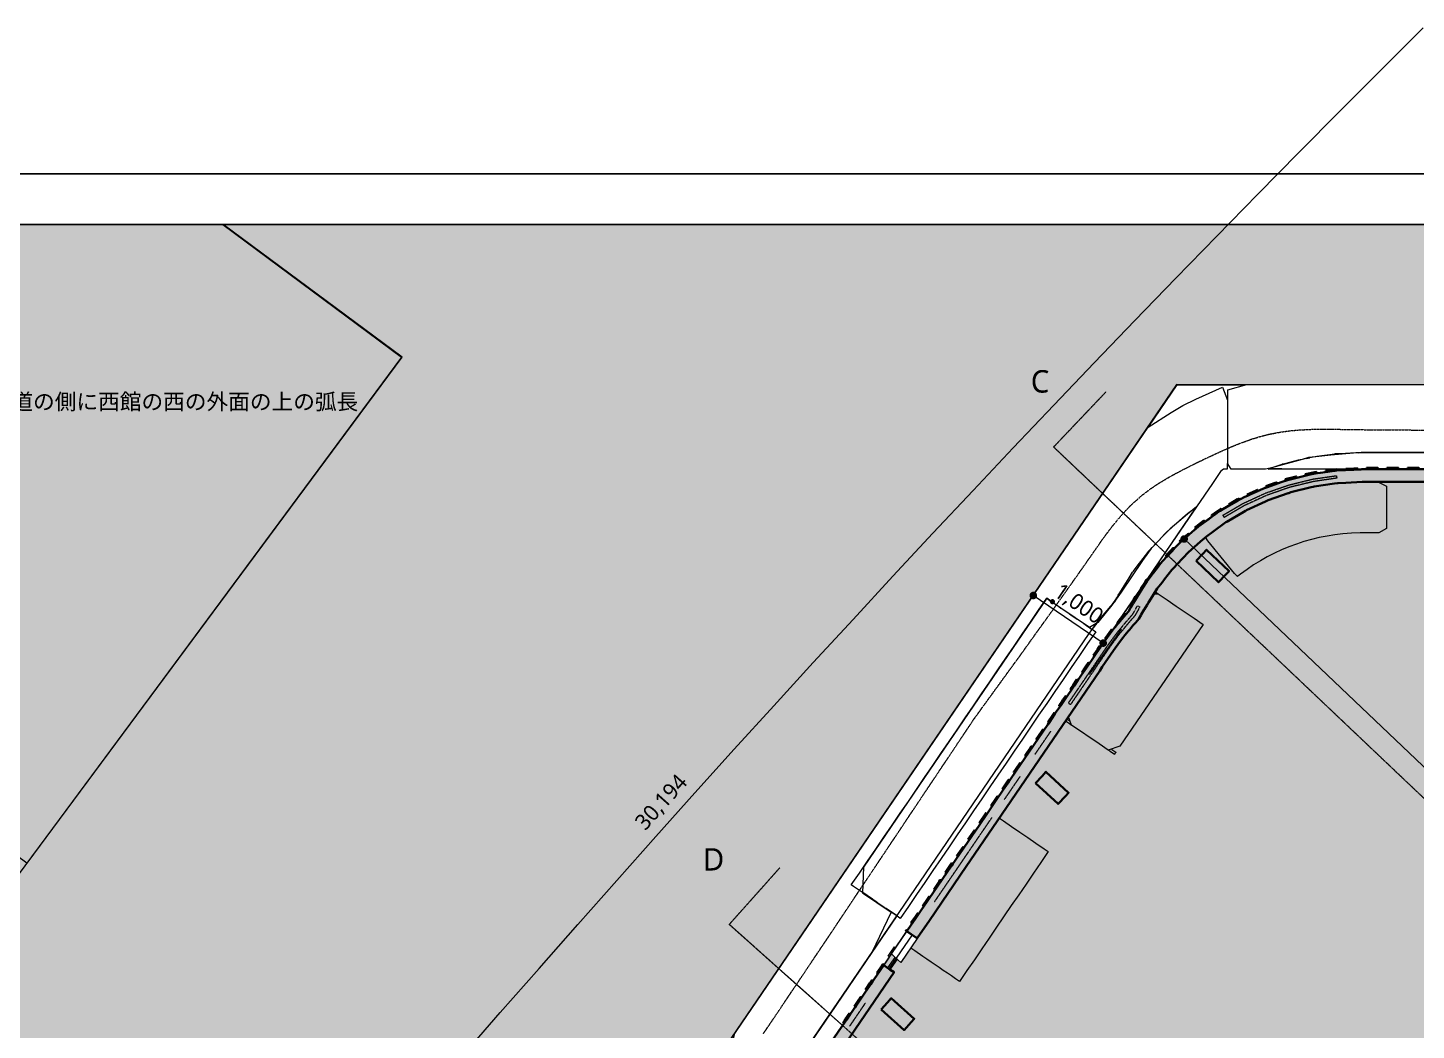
# Model space of a CAD drawing. Header units: millimetres. Extents: x -31757 to 121236, y -27283 to 63658.
# Drawn here: x 29656 to 46065, y 49277 to 61125 of the extents above; entities that cross this region are included whole.
import ezdxf

# ---------------------------------------------------------------- set-up
doc = ezdxf.new("R2010")
doc.units = ezdxf.units.MM
for name, pattern in [('DASHDOT', [3.556, 2.54, -0.508, 0, -0.508]), ('DASHED', [1.524, 1.27, -0.254]), ('PHANTOM', [6.35, 3.175, -0.635, 0.635, -0.635, 0.635, -0.635])]:
    doc.linetypes.add(name, pattern=pattern)
for name, color, linetype, lineweight in [('01_切断（構造・壁）', 7, 'Continuous', 35), ('03_切断（ガラス）', 5, 'Continuous', 13), ('06_部屋の色', 8, 'Continuous', 0), ('10_見えがかり', 7, 'Continuous', 13), ('11_見えがかり（家具）', 8, 'Continuous', 9), ('12_見えがかり（ガラス）', 5, 'Continuous', 9), ('13_見えがかり（窓台・隠れた窓）', 7, 'DASHED', 9), ('20_上部（屋根の外形・梁）', 8, 'PHANTOM', 9), ('30_敷地・外構', 8, 'Continuous', 9), ('50_寸法', 3, 'Continuous', 9), ('70_断面の位置', 6, 'DASHDOT', 9), ('80_図名・縮尺・方位', 7, 'Continuous', 18), ('90_図枠', 7, 'Continuous', 25)]:
    doc.layers.add(name, color=color, linetype=linetype, lineweight=lineweight)
doc.styles.add('JP', font='NotoSansCJKjp-Regular.otf')

msp = doc.modelspace()

# ---------------------------------------------------------------- hatches: boundary and pattern name
at = {"layer": '01_切断（構造・壁）'}
for points in [[(42709, 54305), (42721, 54326), (42721, 54327), (42721, 54327), (42723, 54330), (42830, 54500), (42882, 54582), (43005, 54741), (43064, 54818), (43126, 54884), (43202, 54965), (43268, 55035), (43419, 55168), (43461, 55204), (43491, 55231), (43613, 55319), (43655, 55349), (43688, 55373), (43733, 55406), (43741, 55410), (43747, 55414), (43749, 55415), (43781, 55434), (43990, 55556), (43998, 55559), (44024, 55572), (44261, 55681), (44274, 55685), (44296, 55693), (44481, 55758), (44542, 55779), (44795, 55841), (44831, 55850), (44831, 55850), (44833, 55850), (44868, 55855), (44933, 55865), (45115, 55891), (45117, 55891), (45126, 55893), (45328, 55902), (45411, 55906), (45424, 55907), (46620, 55907), (47816, 55907), (47816, 55832), (47816, 55757), (46622, 55757), (45427, 55757), (45233, 55748), (45141, 55743), (45138, 55743), (45136, 55743), (45136, 55742), (45136, 55742), (45101, 55737), (44860, 55702), (44849, 55700), (44825, 55694), (44585, 55635), (44559, 55626), (44551, 55623), (44317, 55541), (44316, 55541), (44285, 55527), (44060, 55423), (44048, 55416), (44029, 55405), (43825, 55286), (43825, 55285), (43824, 55285), (43815, 55280), (43660, 55168), (43585, 55114), (43515, 55052), (43441, 54987), (43372, 54927), (43241, 54787), (43199, 54743), (43178, 54720), (43091, 54608), (43061, 54568), (43005, 54496), (42949, 54407), (42901, 54331), (42884, 54304), (42852, 54253), (42851, 54251), (42851, 54251), (42851, 54251), (42851, 54251), (42851, 54251), (42816, 54189), (42814, 54185), (42788, 54140), (42772, 54121), (42746, 54092), (42718, 54059), (42695, 54032), (42676, 54009), (42672, 54004), (42665, 53996), (42622, 53945), (42610, 53930), (42598, 53916), (42559, 53862), (42488, 53765), (42355, 53570), (42325, 53526), (41113, 51748), (40747, 51211), (40314, 50575), (40169, 50363), (40157, 50371), (40151, 50375), (40146, 50378), (40045, 50447), (40045, 50447), (40045, 50447), (40624, 51296), (40906, 51710), (40989, 51832), (41117, 52021), (41711, 52891), (41788, 53004), (41800, 53023), (41875, 53131), (42062, 53407), (42178, 53576), (42226, 53647), (42366, 53852), (42406, 53907), (42480, 54008), (42499, 54032), (42510, 54044), (42532, 54071), (42554, 54097), (42564, 54109), (42589, 54139), (42604, 54157), (42641, 54199), (42656, 54216), (42665, 54227), (42698, 54285)], [(44517, 55788), (44632, 55818), (44648, 55822), (44649, 55820), (44652, 55808), (44635, 55803), (44521, 55774), (44521, 55775)], [(44753, 55849), (44868, 55873), (44885, 55876), (44885, 55874), (44888, 55861), (44871, 55858), (44756, 55835), (44755, 55836)], [(44992, 55889), (45096, 55904), (45097, 55904), (45107, 55905), (45110, 55905), (45126, 55908), (45127, 55903), (45128, 55893), (45112, 55891), (45109, 55890), (45099, 55889), (45099, 55889), (44995, 55874), (44994, 55876)], [(45235, 55913), (45326, 55917), (45369, 55919), (45370, 55914), (45370, 55904), (45327, 55902), (45235, 55898), (45235, 55903)], [(45477, 55922), (45569, 55922), (45598, 55922), (45612, 55922), (45612, 55917), (45612, 55907), (45598, 55907), (45569, 55907), (45477, 55907), (45477, 55912)], [(45719, 55922), (45811, 55922), (45854, 55922), (45854, 55917), (45854, 55907), (45811, 55907), (45719, 55907), (45719, 55912)], [(45962, 55922), (46053, 55922), (46097, 55922), (46097, 55917), (46097, 55907), (46053, 55907), (45962, 55907), (45962, 55912)], [(44066, 55607), (44173, 55657), (44188, 55664), (44189, 55662), (44195, 55650), (44179, 55643), (44072, 55594), (44071, 55595)], [(44288, 55706), (44400, 55745), (44407, 55748), (44416, 55751), (44416, 55749), (44421, 55737), (44412, 55734), (44405, 55731), (44293, 55692), (44292, 55694)], [(43851, 55492), (43953, 55552), (43959, 55555), (43966, 55559), (43968, 55560), (43969, 55558), (43975, 55547), (43973, 55546), (43966, 55542), (43961, 55539), (43859, 55479), (43858, 55481)], [(43450, 55218), (43466, 55231), (43466, 55231), (43482, 55243), (43483, 55244), (43485, 55245), (43557, 55301), (43560, 55297), (43566, 55289), (43494, 55233), (43492, 55232), (43491, 55231), (43475, 55219), (43475, 55219), (43459, 55207), (43456, 55210)], [(43645, 55364), (43681, 55388), (43744, 55431), (43756, 55440), (43757, 55438), (43765, 55427), (43752, 55419), (43689, 55376), (43653, 55351), (43650, 55355)], [(43269, 55056), (43338, 55116), (43370, 55145), (43374, 55141), (43380, 55134), (43348, 55105), (43279, 55045), (43276, 55048)], [(43101, 54879), (43164, 54946), (43194, 54978), (43197, 54974), (43204, 54967), (43175, 54936), (43112, 54869), (43109, 54872)], [(43464, 54825), (43542, 54907), (43588, 54955), (43853, 54703), (43816, 54664), (43729, 54572)], [(42947, 54691), (43003, 54763), (43029, 54798), (43033, 54795), (43041, 54789), (43015, 54754), (42959, 54682), (42955, 54685)], [(42806, 54493), (42856, 54569), (42879, 54606), (42884, 54603), (42892, 54598), (42868, 54561), (42819, 54485), (42815, 54487)], [(41773, 54325), (41772, 54324), (41771, 54324), (41771, 54324), (41771, 54324), (41769, 54324), (41768, 54324), (41767, 54324), (41766, 54324), (41764, 54324), (41763, 54324), (41763, 54324), (41763, 54324), (41762, 54324), (41761, 54324), (41760, 54325), (41759, 54325), (41759, 54325), (41759, 54325), (41758, 54326), (41757, 54326), (41756, 54327), (41755, 54327), (41754, 54328), (41754, 54329), (41753, 54330), (41752, 54331), (41752, 54331), (41752, 54331), (41751, 54332), (41751, 54333), (41751, 54333), (41751, 54333), (41750, 54334), (41750, 54335), (41750, 54335), (41750, 54335), (41749, 54336), (41749, 54337), (41749, 54337), (41749, 54337), (41749, 54339), (41748, 54340), (41748, 54341), (41748, 54342), (41748, 54342), (41748, 54342), (41748, 54343), (41749, 54344), (41749, 54346), (41749, 54347), (41750, 54348), (41750, 54349), (41750, 54349), (41750, 54349), (41751, 54350), (41751, 54351), (41752, 54352), (41752, 54353), (41753, 54354), (41754, 54354), (41755, 54355), (41755, 54356), (41755, 54356), (41755, 54356), (41757, 54357), (41757, 54357), (41757, 54357), (41759, 54358), (41760, 54358), (41760, 54358), (41760, 54358), (41761, 54359), (41762, 54359), (41762, 54359), (41762, 54359), (41763, 54359), (41764, 54359), (41766, 54359), (41767, 54360), (41768, 54359), (41769, 54359), (41769, 54359), (41769, 54359), (41771, 54359), (41772, 54359), (41773, 54358), (41774, 54358), (41774, 54358), (41774, 54358), (41775, 54357), (41776, 54357), (41777, 54356), (41778, 54356), (41779, 54355), (41779, 54354), (41780, 54353), (41781, 54352), (41781, 54352), (41781, 54352), (41781, 54351), (41782, 54351), (41783, 54349), (41783, 54348), (41783, 54347), (41784, 54346), (41784, 54346), (41784, 54346), (41784, 54345), (41784, 54344), (41784, 54342), (41784, 54341), (41784, 54340), (41784, 54339), (41784, 54339), (41784, 54339), (41784, 54337), (41784, 54336), (41783, 54335), (41783, 54334), (41783, 54334), (41783, 54334), (41782, 54333), (41782, 54332), (41781, 54331), (41780, 54330), (41780, 54329), (41779, 54329), (41778, 54328), (41777, 54327), (41777, 54327), (41777, 54327), (41776, 54326), (41775, 54326), (41775, 54326), (41775, 54326), (41774, 54325), (41773, 54325), (41773, 54325)], [(42729, 54370), (42749, 54402), (42753, 54399), (42761, 54394), (42742, 54362), (42736, 54352), (42720, 54324), (42692, 54278), (42684, 54283), (42679, 54286), (42707, 54332), (42723, 54359)], [(42568, 54138), (42621, 54200), (42627, 54194), (42632, 54190), (42580, 54128), (42545, 54087), (42538, 54093), (42533, 54097)], [(42385, 53904), (42437, 53974), (42465, 54013), (42469, 54010), (42477, 54004), (42449, 53966), (42397, 53895), (42393, 53898)], [(42248, 53706), (42297, 53778), (42324, 53817), (42328, 53814), (42336, 53809), (42309, 53769), (42260, 53697), (42256, 53700)], [(42113, 53508), (42125, 53526), (42128, 53531), (42162, 53580), (42189, 53620), (42194, 53617), (42202, 53611), (42175, 53572), (42141, 53522), (42138, 53518), (42126, 53500), (42118, 53505)], [(42009, 53355), (42055, 53422), (42062, 53417), (42067, 53414), (42022, 53347), (41991, 53302), (41984, 53307), (41979, 53311)], [(41890, 53180), (41920, 53225), (41928, 53220), (41933, 53217), (41902, 53172), (41885, 53147), (41859, 53108), (41857, 53105), (41853, 53108), (41844, 53113), (41846, 53117), (41873, 53156)], [(41710, 52916), (41761, 52991), (41786, 53027), (41790, 53025), (41798, 53019), (41773, 52983), (41722, 52907), (41718, 52910)], [(41594, 52746), (41651, 52830), (41654, 52828), (41663, 52822), (41606, 52738), (41587, 52710), (41584, 52712), (41575, 52718)], [(41440, 52521), (41465, 52557), (41501, 52609), (41516, 52633), (41520, 52630), (41529, 52624), (41513, 52601), (41477, 52549), (41453, 52513), (41449, 52515)], [(41306, 52324), (41311, 52331), (41330, 52359), (41382, 52435), (41386, 52432), (41394, 52427), (41342, 52350), (41323, 52322), (41318, 52315), (41315, 52317)], [(41171, 52126), (41228, 52210), (41247, 52238), (41250, 52235), (41260, 52229), (41241, 52201), (41184, 52118), (41181, 52120)], [(41566, 52198), (41643, 52281), (41688, 52331), (41956, 52083), (41919, 52044), (41833, 51951)], [(41037, 51929), (41088, 52004), (41113, 52040), (41117, 52037), (41125, 52032), (41101, 51996), (41049, 51920), (41045, 51923)], [(40977, 51841), (40978, 51843), (40982, 51840), (40990, 51834), (40990, 51833), (40989, 51832), (40914, 51723), (40902, 51731), (40977, 51841)], [(40498, 51139), (40563, 51234), (40574, 51250), (40576, 51249), (40587, 51242), (40575, 51225), (40511, 51130), (40509, 51131)], [(40364, 50941), (40428, 51036), (40440, 51053), (40442, 51052), (40452, 51044), (40441, 51028), (40376, 50933), (40374, 50934)], [(40229, 50744), (40281, 50819), (40305, 50855), (40309, 50853), (40317, 50847), (40293, 50811), (40241, 50735), (40237, 50738)], [(40094, 50546), (40146, 50622), (40170, 50658), (40174, 50655), (40183, 50649), (40158, 50613), (40107, 50538), (40103, 50541)], [(40034, 50458), (40036, 50460), (40040, 50458), (40048, 50452), (40047, 50449), (40045, 50447), (40043, 50449), (40033, 50456)], [(39691, 49954), (39748, 50038), (39755, 50048), (39759, 50054), (39761, 50053), (39772, 50046), (39767, 50040), (39760, 50029), (39703, 49945), (39700, 49948)], [(35649, 43731), (35649, 43731), (35649, 43731), (35616, 43758), (35533, 43828), (35632, 43973), (35956, 44448), (36870, 45789), (37079, 46096), (37399, 46564), (37964, 47394), (38254, 47819), (38318, 47913), (38960, 48855), (39141, 49120), (39415, 49523), (39435, 49551), (39447, 49570), (39451, 49575), (39453, 49578), (39589, 49778), (39615, 49817), (39772, 50046), (39772, 50046), (39772, 50046), (39789, 50034), (39850, 49992), (39895, 49961), (39895, 49961), (39895, 49961), (39263, 49034), (39182, 48915), (39066, 48744), (38816, 48378), (38805, 48361), (38615, 48082), (38590, 48045), (37803, 46891), (36317, 44711), (36075, 44357), (35965, 44194)], [(39556, 49756), (39608, 49832), (39632, 49868), (39636, 49865), (39645, 49859), (39620, 49823), (39568, 49748), (39564, 49751)], [(39421, 49559), (39470, 49629), (39489, 49657), (39498, 49670), (39502, 49668), (39510, 49662), (39501, 49649), (39482, 49621), (39434, 49550), (39431, 49553)], [(39741, 49521), (39817, 49605), (39861, 49655), (40133, 49412), (40097, 49372), (40013, 49278)], [(39287, 49361), (39311, 49397), (39318, 49407), (39363, 49473), (39366, 49471), (39375, 49465), (39331, 49399), (39324, 49389), (39299, 49353), (39295, 49356)]]:
    msp.add_hatch(color=7, dxfattribs=at).paths.add_polyline_path(points)
at = {"layer": '06_部屋の色', "true_color": 0xf6e3a4}
h = msp.add_hatch(color=8, dxfattribs=at)
h.paths.add_polyline_path([(37122, 42081), (37461, 42485), (37800, 42888), (36072, 44349), (39235, 48988), (39431, 49277), (39323, 49374), (39317, 49379), (39497, 49643), (39611, 49541), (39796, 49811), (39687, 49908), (39681, 49914), (39862, 50178), (39976, 50075), (40010, 50125), (40041, 50171), (41256, 51954), (41149, 52052), (41143, 52058), (41324, 52323), (41429, 52225), (41436, 52219), (41622, 52490), (41515, 52589), (41509, 52595), (41690, 52860), (41802, 52756), (41822, 52784), (42461, 53722), (42490, 53764), (42586, 53896), (42600, 53915), (42604, 53920), (42709, 54046), (42719, 54058), (42788, 54137), (42790, 54139), (42852, 54249), (42854, 54252), (42854, 54252), (42856, 54255), (43006, 54495), (43009, 54498), (43180, 54719), (43182, 54722), (43373, 54925), (43377, 54928), (43586, 55112), (43590, 55115), (43816, 55278), (43818, 55279), (44025, 55400), (44061, 55421), (44278, 55521), (44318, 55540), (44544, 55619), (44585, 55633), (44818, 55690), (44860, 55700), (45097, 55735), (45140, 55741), (45141, 55741), (45145, 55741), (45427, 55755), (45483, 55755), (47818, 55755), (47818, 55903), (47818, 55907), (51414, 55906), (51414, 55760), (51414, 55754), (51454, 55754), (51466, 55754), (54574, 55754), (54614, 55754), (54615, 55754), (54622, 55754), (54623, 55753), (54625, 55753), (54626, 55753), (54921, 55738), (54925, 55738), (55214, 55694), (55218, 55693), (55501, 55620), (55505, 55619), (55779, 55518), (55782, 55516), (56045, 55389), (56049, 55387), (56297, 55233), (56300, 55231), (56532, 55053), (56533, 55052), (56745, 54854), (56751, 54848), (56772, 54826), (56777, 54821), (56821, 54775), (56992, 54598), (59428, 52068), (59747, 51737), (59781, 51701), (59794, 51688), (59792, 51686), (59686, 51582), (59788, 51476), (59791, 51473), (59705, 51389), (59196, 50899), (59144, 50848), (59044, 50950), (59038, 50957), (59034, 50953), (59034, 50953), (59033, 50952), (59030, 50949), (58743, 50667), (58402, 50335), (58400, 50333), (58394, 50327), (57903, 49840), (57893, 49829), (57459, 49402), (57564, 49297), (57567, 49294), (57503, 49231), (57154, 48880), (56803, 48531), (56319, 48038), (56154, 47872), (56046, 47978), (55702, 47632), (55696, 47625), (55514, 47438), (55619, 47335), (55623, 47332), (55471, 47175), (55131, 46829), (54643, 46321), (54162, 45825), (53815, 45458), (53743, 45383), (53638, 45483), (53633, 45488), (53421, 45268), (53528, 45166), (53531, 45163), (53479, 45109), (52997, 44595), (52522, 44093), (52296, 43849), (52190, 43948), (52185, 43952), (52072, 43830), (52068, 43826), (51743, 43480), (51738, 43475), (51736, 43472), (51731, 43467), (51730, 43466), (51273, 42967), (51269, 42963), (50788, 42443), (50778, 42432), (50471, 42092), (50464, 42085), (50123, 41712), (49662, 41198), (49653, 41188), (49653, 41188), (49652, 41187), (49194, 40681), (49189, 40674), (48872, 40316), (48867, 40311), (48535, 39939), (48530, 39933), (48073, 39411), (48066, 39403), (47609, 38885), (47437, 38687), (47550, 38589), (47552, 38587), (47406, 38418), (47074, 38038), (46616, 37502), (46165, 36979), (45852, 36609), (45591, 36302), (44601, 37139), (44292, 37400), (44790, 37987), (45303, 38587), (45805, 39171), (46310, 39752), (43445, 42248), (42931, 41656), (42419, 41062), (41910, 40467), (41390, 39854), (41350, 39806), (43641, 37870), (43190, 37334), (42701, 36749), (42376, 36358), (41893, 35774), (41891, 35772), (41888, 35772), (35948, 40658), (35946, 40662), (35947, 40665), (36615, 41474)])
h.paths.add_polyline_path([(52362, 48400), (52291, 48478), (52216, 48550), (52136, 48618), (52052, 48681), (51964, 48738), (51873, 48788), (51778, 48833), (51681, 48872), (51581, 48904), (51480, 48930), (51377, 48948), (51273, 48961), (51168, 48966), (51064, 48964), (50959, 48956), (50856, 48941), (50753, 48919), (50653, 48890), (50554, 48855), (50458, 48813), (50365, 48765), (50275, 48712), (50189, 48652), (50107, 48587), (50029, 48517), (49956, 48442), (49888, 48362), (49826, 48278), (49769, 48190), (49718, 48099), (49673, 48004), (49635, 47907), (49602, 47807), (49577, 47706), (49558, 47603), (49546, 47499), (49541, 47394), (49542, 47289), (49551, 47185), (49566, 47081), (49588, 46979), (49617, 46878), (49652, 46780), (49693, 46684), (49741, 46590), (49795, 46500), (49854, 46414), (49919, 46332), (49989, 46255), (50065, 46182), (50144, 46114), (50228, 46051), (50316, 45995), (50408, 45944), (50502, 45899), (50600, 45860), (50699, 45828), (50801, 45802), (50904, 45784), (51008, 45772), (51113, 45766), (51217, 45768), (51322, 45776), (51425, 45792), (51527, 45814), (51628, 45842), (51727, 45877), (51823, 45919), (51916, 45967), (52006, 46020), (52092, 46080), (52174, 46145), (52252, 46215), (52325, 46290), (52393, 46370), (52455, 46454), (52512, 46542), (52563, 46633), (52608, 46728), (52646, 46825), (52678, 46925), (52704, 47027), (52723, 47130), (52735, 47234), (52740, 47338), (52739, 47443), (52730, 47547), (52715, 47651), (52693, 47753), (52664, 47854), (52629, 47952), (52588, 48049), (52540, 48142), (52486, 48232), (52427, 48318)], flags=0)
at = {"layer": '30_敷地・外構'}
for points in [[(76237, 56906), (43237, 56910), (13241, 12904), (13241, 12689), (8535, 3143), (7508, 600), (600, 600), (600, 6600), (3132, 6878), (4651, 9733), (7846, 15113), (9591, 17889), (15132, 25269), (23701, 36199), (24022, 37246), (24920, 38564), (24512, 38842), (24533, 38911), (22109, 41084), (34079, 57232), (31966, 58800), (76237, 58800)], [(13241, 12904), (13242, 907), (600, 908), (600, 58800), (83500, 58800), (83500, 903), (76239, 903), (76243, 56906), (43237, 56910)], [(29646, 51252), (21242, 57477), (22222, 58800), (31961, 58800), (34074, 57232)]]:
    msp.add_hatch(color=8, dxfattribs=at).paths.add_polyline_path(points)
at = {"layer": '50_寸法'}
for points in [[(43358, 55055), (43352, 55049), (43345, 55044), (43337, 55040), (43328, 55039), (43319, 55038), (43310, 55040), (43302, 55043), (43295, 55048), (43288, 55054), (43283, 55061), (43280, 55070), (43278, 55078), (43278, 55087), (43280, 55096), (43283, 55104), (43288, 55111), (43294, 55118), (43301, 55123), (43309, 55126), (43318, 55128), (43327, 55128), (43335, 55127), (43343, 55123), (43351, 55118), (43357, 55112), (43362, 55105), (43366, 55097), (43368, 55088), (43368, 55080), (43366, 55071), (43363, 55063)], [(41575, 54387), (41569, 54381), (41561, 54376), (41553, 54372), (41545, 54370), (41536, 54370), (41527, 54372), (41519, 54375), (41512, 54380), (41505, 54386), (41500, 54393), (41497, 54401), (41495, 54410), (41495, 54419), (41496, 54427), (41500, 54436), (41504, 54443), (41510, 54449), (41518, 54454), (41526, 54458), (41534, 54460), (41543, 54460), (41552, 54458), (41560, 54455), (41568, 54450), (41574, 54444), (41579, 54437), (41582, 54429), (41584, 54420), (41584, 54411), (41583, 54403), (41580, 54394)], [(42401, 53824), (42395, 53818), (42388, 53813), (42379, 53809), (42371, 53807), (42362, 53807), (42353, 53809), (42345, 53812), (42338, 53817), (42331, 53823), (42326, 53830), (42323, 53838), (42321, 53847), (42321, 53856), (42322, 53864), (42326, 53872), (42330, 53880), (42337, 53886), (42344, 53891), (42352, 53895), (42361, 53897), (42369, 53897), (42378, 53895), (42386, 53892), (42394, 53887), (42400, 53881), (42405, 53874), (42409, 53866), (42410, 53857), (42411, 53848), (42409, 53839), (42406, 53831)]]:
    msp.add_hatch(color=7, dxfattribs=at).paths.add_polyline_path(points)
at = {"layer": '70_断面の位置'}
for points in [[(42055, 57012), (43088, 57548), (42607, 56489)], [(38196, 51377), (39212, 51945), (38763, 50871)]]:
    msp.add_hatch(color=7, dxfattribs=at).paths.add_polyline_path(points)

# ---------------------------------------------------------------- linework, layer by layer
at = {"layer": '01_切断（構造・壁）'}
for points in [[(42709, 54305), (42721, 54326), (42721, 54327), (42721, 54327), (42723, 54330), (42830, 54500), (42882, 54582), (43005, 54741), (43064, 54818), (43126, 54884), (43202, 54965), (43268, 55035), (43419, 55168), (43461, 55204), (43491, 55231), (43613, 55319), (43655, 55349), (43688, 55373), (43733, 55406), (43741, 55410), (43747, 55414), (43749, 55415), (43781, 55434), (43990, 55556), (43998, 55559), (44024, 55572), (44261, 55681), (44274, 55685), (44296, 55693), (44481, 55758), (44542, 55779), (44795, 55841), (44831, 55850), (44831, 55850), (44833, 55850), (44868, 55855), (44933, 55865), (45115, 55891), (45117, 55891), (45126, 55893), (45328, 55902), (45411, 55906), (45424, 55907), (46620, 55907)], [(44517, 55788), (44632, 55818), (44648, 55822), (44649, 55820), (44652, 55808), (44635, 55803), (44521, 55774), (44521, 55775), (44517, 55788)], [(44753, 55849), (44868, 55873), (44885, 55876), (44885, 55874), (44888, 55861), (44871, 55858), (44756, 55835), (44755, 55836), (44753, 55849)], [(44992, 55889), (45096, 55904), (45097, 55904), (45107, 55905), (45110, 55905), (45126, 55908), (45127, 55903), (45128, 55893), (45112, 55891), (45109, 55890), (45099, 55889), (45099, 55889), (44995, 55874), (44994, 55876), (44992, 55889)], [(45235, 55913), (45326, 55917), (45369, 55919), (45370, 55914), (45370, 55904), (45327, 55902), (45235, 55898), (45235, 55903), (45235, 55913)], [(45477, 55922), (45569, 55922), (45598, 55922), (45612, 55922), (45612, 55917), (45612, 55907), (45598, 55907), (45569, 55907), (45477, 55907), (45477, 55912), (45477, 55922)], [(45719, 55922), (45811, 55922), (45854, 55922), (45854, 55917), (45854, 55907), (45811, 55907), (45719, 55907), (45719, 55912), (45719, 55922)], [(45962, 55922), (46053, 55922), (46097, 55922), (46097, 55917), (46097, 55907), (46053, 55907), (45962, 55907), (45962, 55912), (45962, 55922)], [(46622, 55757), (45427, 55757), (45233, 55748), (45141, 55743), (45138, 55743), (45136, 55743), (45136, 55742), (45136, 55742), (45101, 55737), (44860, 55702), (44849, 55700), (44825, 55694), (44585, 55635), (44559, 55626), (44551, 55623), (44317, 55541), (44316, 55541), (44285, 55527), (44060, 55423), (44048, 55416), (44029, 55405), (43825, 55286), (43825, 55285), (43824, 55285), (43815, 55280), (43660, 55168), (43585, 55114), (43515, 55052), (43441, 54987), (43372, 54927), (43241, 54787), (43199, 54743), (43178, 54720), (43091, 54608), (43061, 54568), (43005, 54496), (42949, 54407), (42901, 54331), (42884, 54304), (42852, 54253), (42851, 54251), (42851, 54251), (42851, 54251), (42851, 54251), (42851, 54251), (42816, 54189), (42814, 54185), (42788, 54140), (42772, 54121), (42746, 54092), (42718, 54059), (42695, 54032), (42676, 54009), (42672, 54004), (42665, 53996), (42622, 53945), (42610, 53930), (42598, 53916), (42559, 53862), (42488, 53765), (42355, 53570), (42325, 53526), (41113, 51748), (40747, 51211), (40314, 50575), (40169, 50363), (40157, 50371), (40151, 50375), (40146, 50378), (40045, 50447), (40045, 50447), (40045, 50447), (40624, 51296), (40906, 51710), (40989, 51832), (41117, 52021), (41711, 52891), (41788, 53004), (41800, 53023), (41875, 53131), (42062, 53407), (42178, 53576), (42226, 53647), (42366, 53852), (42406, 53907), (42480, 54008), (42499, 54032), (42510, 54044), (42532, 54071), (42554, 54097), (42564, 54109), (42589, 54139), (42604, 54157), (42641, 54199), (42656, 54216), (42665, 54227), (42698, 54285), (42709, 54305)], [(44066, 55607), (44173, 55657), (44188, 55664), (44189, 55662), (44195, 55650), (44179, 55643), (44072, 55594), (44071, 55595), (44066, 55607)], [(44288, 55706), (44400, 55745), (44407, 55748), (44416, 55751), (44416, 55749), (44421, 55737), (44412, 55734), (44405, 55731), (44293, 55692), (44292, 55694), (44288, 55706)], [(43851, 55492), (43953, 55552), (43959, 55555), (43966, 55559), (43968, 55560), (43969, 55558), (43975, 55547), (43973, 55546), (43966, 55542), (43961, 55539), (43859, 55479), (43858, 55481), (43851, 55492)], [(43450, 55218), (43466, 55231), (43466, 55231), (43482, 55243), (43483, 55244), (43485, 55245), (43557, 55301), (43560, 55297), (43566, 55289), (43494, 55233), (43492, 55232), (43491, 55231), (43475, 55219), (43475, 55219), (43459, 55207), (43456, 55210), (43450, 55218)], [(43645, 55364), (43681, 55388), (43744, 55431), (43756, 55440), (43757, 55438), (43765, 55427), (43752, 55419), (43689, 55376), (43653, 55351), (43650, 55355), (43645, 55364)], [(43269, 55056), (43338, 55116), (43370, 55145), (43374, 55141), (43380, 55134), (43348, 55105), (43279, 55045), (43276, 55048), (43269, 55056)], [(43101, 54879), (43164, 54946), (43194, 54978), (43197, 54974), (43204, 54967), (43175, 54936), (43112, 54869), (43109, 54872), (43101, 54879)], [(43464, 54825), (43542, 54907), (43588, 54955), (43853, 54703), (43816, 54664), (43729, 54572), (43464, 54825)], [(42947, 54691), (43003, 54763), (43029, 54798), (43033, 54795), (43041, 54789), (43015, 54754), (42959, 54682), (42955, 54685), (42947, 54691)], [(42806, 54493), (42856, 54569), (42879, 54606), (42884, 54603), (42892, 54598), (42868, 54561), (42819, 54485), (42815, 54487), (42806, 54493)], [(41773, 54325), (41772, 54324), (41771, 54324), (41771, 54324), (41771, 54324), (41769, 54324), (41768, 54324), (41767, 54324), (41766, 54324), (41764, 54324), (41763, 54324), (41763, 54324), (41763, 54324), (41762, 54324), (41761, 54324), (41760, 54325), (41759, 54325), (41759, 54325), (41759, 54325), (41758, 54326), (41757, 54326), (41756, 54327), (41755, 54327), (41754, 54328), (41754, 54329), (41753, 54330), (41752, 54331), (41752, 54331), (41752, 54331), (41751, 54332), (41751, 54333), (41751, 54333), (41751, 54333), (41750, 54334), (41750, 54335), (41750, 54335), (41750, 54335), (41749, 54336), (41749, 54337), (41749, 54337), (41749, 54337), (41749, 54339), (41748, 54340), (41748, 54341), (41748, 54342), (41748, 54342), (41748, 54342), (41748, 54343), (41749, 54344), (41749, 54346), (41749, 54347), (41750, 54348), (41750, 54349), (41750, 54349), (41750, 54349), (41751, 54350), (41751, 54351), (41752, 54352), (41752, 54353), (41753, 54354), (41754, 54354), (41755, 54355), (41755, 54356), (41755, 54356), (41755, 54356), (41757, 54357), (41757, 54357), (41757, 54357), (41759, 54358), (41760, 54358), (41760, 54358), (41760, 54358), (41761, 54359), (41762, 54359), (41762, 54359), (41762, 54359), (41763, 54359), (41764, 54359), (41766, 54359), (41767, 54360), (41768, 54359), (41769, 54359), (41769, 54359), (41769, 54359), (41771, 54359), (41772, 54359), (41773, 54358), (41774, 54358), (41774, 54358), (41774, 54358), (41775, 54357), (41776, 54357), (41777, 54356), (41778, 54356), (41779, 54355), (41779, 54354), (41780, 54353), (41781, 54352), (41781, 54352), (41781, 54352), (41781, 54351), (41782, 54351), (41783, 54349), (41783, 54348), (41783, 54347), (41784, 54346), (41784, 54346), (41784, 54346), (41784, 54345), (41784, 54344), (41784, 54342), (41784, 54341), (41784, 54340), (41784, 54339), (41784, 54339), (41784, 54339), (41784, 54337), (41784, 54336), (41783, 54335), (41783, 54334), (41783, 54334), (41783, 54334), (41782, 54333), (41782, 54332), (41781, 54331), (41780, 54330), (41780, 54329), (41779, 54329), (41778, 54328), (41777, 54327), (41777, 54327), (41777, 54327), (41776, 54326), (41775, 54326), (41775, 54326), (41775, 54326), (41774, 54325), (41773, 54325), (41773, 54325), (41773, 54325)], [(42729, 54370), (42749, 54402), (42753, 54399), (42761, 54394), (42742, 54362), (42736, 54352), (42720, 54324), (42692, 54278), (42684, 54283), (42679, 54286), (42707, 54332), (42723, 54359), (42729, 54370)], [(42568, 54138), (42621, 54200), (42627, 54194), (42632, 54190), (42580, 54128), (42545, 54087), (42538, 54093), (42533, 54097), (42568, 54138)], [(42385, 53904), (42437, 53974), (42465, 54013), (42469, 54010), (42477, 54004), (42449, 53966), (42397, 53895), (42393, 53898), (42385, 53904)], [(42248, 53706), (42297, 53778), (42324, 53817), (42328, 53814), (42336, 53809), (42309, 53769), (42260, 53697), (42256, 53700), (42248, 53706)], [(42113, 53508), (42125, 53526), (42128, 53531), (42162, 53580), (42189, 53620), (42194, 53617), (42202, 53611), (42175, 53572), (42141, 53522), (42138, 53518), (42126, 53500), (42118, 53505), (42113, 53508)], [(42009, 53355), (42055, 53422), (42062, 53417), (42067, 53414), (42022, 53347), (41991, 53302), (41984, 53307), (41979, 53311), (42009, 53355)], [(41890, 53180), (41920, 53225), (41928, 53220), (41933, 53217), (41902, 53172), (41885, 53147), (41859, 53108), (41857, 53105), (41853, 53108), (41844, 53113), (41846, 53117), (41873, 53156), (41890, 53180)], [(41710, 52916), (41761, 52991), (41786, 53027), (41790, 53025), (41798, 53019), (41773, 52983), (41722, 52907), (41718, 52910), (41710, 52916)], [(41594, 52746), (41651, 52830), (41654, 52828), (41663, 52822), (41606, 52738), (41587, 52710), (41584, 52712), (41575, 52718), (41594, 52746)], [(41440, 52521), (41465, 52557), (41501, 52609), (41516, 52633), (41520, 52630), (41529, 52624), (41513, 52601), (41477, 52549), (41453, 52513), (41449, 52515), (41440, 52521)], [(41306, 52324), (41311, 52331), (41330, 52359), (41382, 52435), (41386, 52432), (41394, 52427), (41342, 52350), (41323, 52322), (41318, 52315), (41315, 52317), (41306, 52324)], [(41171, 52126), (41228, 52210), (41247, 52238), (41250, 52235), (41260, 52229), (41241, 52201), (41184, 52118), (41181, 52120), (41171, 52126)], [(41566, 52198), (41643, 52281), (41688, 52331), (41956, 52083), (41919, 52044), (41833, 51951), (41566, 52198)], [(41037, 51929), (41088, 52004), (41113, 52040), (41117, 52037), (41125, 52032), (41101, 51996), (41049, 51920), (41045, 51923), (41037, 51929)], [(40977, 51841), (40978, 51843), (40982, 51840), (40990, 51834), (40990, 51833), (40989, 51832), (40914, 51723), (40902, 51731), (40977, 51841), (40977, 51841)], [(40498, 51139), (40563, 51234), (40574, 51250), (40576, 51249), (40587, 51242), (40575, 51225), (40511, 51130), (40509, 51131), (40498, 51139)], [(40364, 50941), (40428, 51036), (40440, 51053), (40442, 51052), (40452, 51044), (40441, 51028), (40376, 50933), (40374, 50934), (40364, 50941)], [(40229, 50744), (40281, 50819), (40305, 50855), (40309, 50853), (40317, 50847), (40293, 50811), (40241, 50735), (40237, 50738), (40229, 50744)], [(40094, 50546), (40146, 50622), (40170, 50658), (40174, 50655), (40183, 50649), (40158, 50613), (40107, 50538), (40103, 50541), (40094, 50546)], [(40034, 50458), (40036, 50460), (40040, 50458), (40048, 50452), (40047, 50449), (40045, 50447), (40043, 50449), (40033, 50456), (40034, 50458)], [(39691, 49954), (39748, 50038), (39755, 50048), (39759, 50054), (39761, 50053), (39772, 50046), (39767, 50040), (39760, 50029), (39703, 49945), (39700, 49948), (39691, 49954)], [(39141, 49120), (39415, 49523), (39435, 49551), (39447, 49570), (39451, 49575), (39453, 49578), (39589, 49778), (39615, 49817), (39772, 50046), (39772, 50046), (39772, 50046), (39789, 50034), (39850, 49992), (39895, 49961), (39895, 49961), (39895, 49961), (39263, 49034)], [(39556, 49756), (39608, 49832), (39632, 49868), (39636, 49865), (39645, 49859), (39620, 49823), (39568, 49748), (39564, 49751), (39556, 49756)], [(39421, 49559), (39470, 49629), (39489, 49657), (39498, 49670), (39502, 49668), (39510, 49662), (39501, 49649), (39482, 49621), (39434, 49550), (39431, 49553), (39421, 49559)], [(39741, 49521), (39817, 49605), (39861, 49655), (40133, 49412), (40097, 49372), (40013, 49278), (39741, 49521)], [(39287, 49361), (39311, 49397), (39318, 49407), (39363, 49473), (39366, 49471), (39375, 49465), (39331, 49399), (39324, 49389), (39299, 49353), (39295, 49356), (39287, 49361)]]:
    msp.add_lwpolyline(points, dxfattribs=at)
at = {"layer": '03_切断（ガラス）'}
msp.add_lwpolyline([(40107, 50405), (39833, 50004)], dxfattribs=at)
at = {"layer": '10_見えがかり'}
for points in [[(42905, 56412), (43240, 56904), (44045, 56904)], [(43170, 56576), (43307, 56661), (43461, 56736), (43618, 56807), (43775, 56879), (43836, 56725)], [(43838, 56553), (43838, 56699), (43838, 56845), (44063, 56907), (44457, 56907), (44851, 56907), (45245, 56907), (45638, 56907), (46032, 56907), (46426, 56907)], [(37854, 48654), (38014, 49242), (42896, 56404), (43170, 56576)], [(46234, 56107), (45742, 56107), (45578, 56107), (45414, 56107), (45325, 56098), (45057, 56072), (44879, 56055), (44792, 56045), (44719, 56024), (44356, 55922), (44284, 55908), (44217, 55908), (44149, 55908), (44081, 55908), (43945, 55908), (43877, 55908), (43838, 55970), (43838, 56116), (43838, 56262), (43838, 56553)], [(43836, 56050), (43830, 55908), (43809, 55908), (43789, 55908), (43753, 55880), (43658, 55740), (43563, 55600), (43467, 55461), (43364, 55375), (43260, 55288), (43156, 55202), (43078, 55124), (42934, 54971), (42830, 54828), (42577, 54455), (42468, 54302), (42385, 54199), (42303, 54097), (42203, 54037), (42035, 54152), (41867, 54267), (41779, 54326)], [(44767, 56036), (44806, 56044)], [(45386, 56102), (45498, 56105)], [(44316, 55910), (44332, 55915)], [(45123, 55909), (45009, 55909), (44316, 55910)], [(44754, 55834), (44653, 55809)], [(44992, 55876), (44890, 55861)], [(45233, 55909), (45182, 55909), (45127, 55909)], [(45233, 55901), (45130, 55896)], [(45475, 55909), (45372, 55909)], [(45717, 55909), (45614, 55909)], [(45960, 55909), (45856, 55909)], [(44290, 55694), (44260, 55683), (44195, 55654)], [(44519, 55774), (44421, 55740)], [(43856, 55481), (43766, 55429)], [(44069, 55595), (43989, 55559), (43976, 55551)], [(43458, 55450), (42883, 54606)], [(43651, 55350), (43568, 55290)], [(43457, 55205), (43380, 55137)], [(43275, 55046), (43266, 55037), (43204, 54971)], [(43108, 54870), (43061, 54820), (43040, 54792)], [(42955, 54682), (42892, 54600)], [(42804, 54491), (42555, 54126)], [(41748, 54348), (41698, 54382), (40255, 52264), (39533, 51205), (39523, 50902), (39859, 50673), (39630, 50194), (39138, 49471), (38645, 48748), (38268, 48372)], [(42484, 54321), (42503, 54342), (42526, 54380)], [(42678, 54254), (42663, 54229), (42632, 54193)], [(42168, 54059), (42237, 54012), (42293, 54088)], [(42534, 54094), (42475, 54008)], [(42542, 54087), (42484, 54018)], [(40778, 51526), (40767, 51534), (40843, 51645)], [(40843, 51645), (40854, 51638)], [(40644, 51329), (40633, 51336), (40672, 51394)], [(40672, 51394), (40672, 51394), (40709, 51448), (40720, 51440)], [(39640, 50825), (39525, 50903)], [(32034, 39045), (35423, 44018), (34762, 44468), (34873, 44630), (35534, 44180), (39929, 50628), (39860, 50675)], [(40042, 50443), (40042, 50443), (40149, 50371), (40166, 50359), (40166, 50359), (39975, 50078), (39905, 50142), (39863, 50180), (40042, 50443)], [(40044, 50446), (40044, 50445)], [(39850, 50188), (39850, 50188), (39901, 50263), (39912, 50256)], [(39760, 50056), (39767, 50065)], [(39767, 50065), (39779, 50057), (39773, 50047)], [(39837, 50141), (39780, 50059)], [(39862, 50178), (39838, 50143), (39825, 50151), (39850, 50188)]]:
    msp.add_lwpolyline(points, dxfattribs=at)
at = {"layer": '11_見えがかり（家具）'}
for points in [[(45621, 55755), (45713, 55707), (45713, 55207), (45622, 55157), (45509, 55157), (45401, 55155), (45300, 55150), (45198, 55145), (45105, 55132), (45012, 55118), (44920, 55099), (44829, 55077), (44738, 55053), (44649, 55022), (44560, 54991)], [(44842, 55696), (44873, 55702)], [(44050, 55415), (44078, 55429)], [(44560, 54991), (44474, 54953), (44389, 54914), (44305, 54871), (44224, 54824), (44142, 54776), (44066, 54721), (43990, 54666), (43957, 54642), (43953, 54638), (43918, 54674), (43759, 54868), (43601, 55061), (43576, 55103)], [(42968, 54433), (43017, 54434), (43122, 54362), (43228, 54290), (43334, 54218), (43440, 54146), (43546, 54074), (43349, 53786), (43153, 53497), (42956, 53209), (42760, 52921), (42564, 52633), (42426, 52586), (42317, 52660), (41992, 52882), (41956, 52981)], [(42983, 54457), (43014, 54436)], [(41989, 52884), (41968, 52898), (41921, 52930)], [(41938, 52955), (41972, 52932)], [(42463, 52597), (42467, 52595), (42515, 52562), (42514, 52560), (42511, 52555), (42509, 52553), (42508, 52551), (42505, 52547), (42504, 52545), (42502, 52543), (42499, 52539), (42498, 52537), (42450, 52570), (42428, 52585)], [(41139, 51783), (41186, 51751), (41282, 51685), (41379, 51619), (41475, 51554), (41571, 51488), (41668, 51422), (41716, 51389), (41629, 51261), (41541, 51133), (41454, 51005), (41367, 50877), (41279, 50749), (41105, 50493), (41018, 50365), (40930, 50237), (40843, 50109), (40756, 49981), (40668, 49852), (40620, 49885), (40572, 49918), (40524, 49951), (40476, 49984), (40427, 50017), (40331, 50082), (40283, 50115), (40235, 50148), (40138, 50214), (40092, 50246)], [(40167, 50360), (40168, 50361)]]:
    msp.add_lwpolyline(points, dxfattribs=at)
at = {"layer": '12_見えがかり（ガラス）'}
for points in [[(39822, 50014), (39907, 50137)], [(39929, 50117), (39847, 49997)]]:
    msp.add_lwpolyline(points, dxfattribs=at)
at = {"layer": '13_見えがかり（窓台・隠れた窓）'}
for points in [[(44018, 55503), (44283, 55625), (44559, 55721), (44843, 55791), (45122, 55831), (45126, 55802), (44849, 55761), (44568, 55693), (44295, 55597), (44032, 55476), (43797, 55338), (43781, 55364), (44018, 55503)], [(42714, 54192), (42772, 54294), (42798, 54279), (42739, 54175), (42672, 54098), (42551, 53953), (42439, 53800), (41979, 53125), (41954, 53142), (42415, 53817), (42527, 53971), (42649, 54118), (42714, 54192)], [(42579, 54016), (42200, 53483)], [(41562, 52540), (41748, 52812)], [(41382, 52275), (41196, 52003)], [(40686, 51254), (41051, 51790)], [(40374, 50797), (40742, 51336)], [(39371, 49325), (39555, 49596)]]:
    msp.add_lwpolyline(points, dxfattribs=at)
at = {"layer": '20_上部（屋根の外形・梁）'}
for points in [[(42916, 55669), (42998, 55725), (42999, 55726), (43141, 55812), (43142, 55813), (43208, 55849), (43229, 55861), (43230, 55861), (43319, 55908), (43319, 55908), (43465, 55980), (43465, 55981), (43568, 56030), (43568, 56030), (43646, 56067), (43646, 56067), (43790, 56133), (43790, 56133), (43882, 56173), (43882, 56173), (43941, 56197), (43974, 56210), (43975, 56211), (44123, 56264), (44123, 56264), (44218, 56293), (44219, 56293), (44315, 56318), (44316, 56319), (44354, 56326), (44354, 56326), (44468, 56348), (44469, 56348), (44568, 56361), (44569, 56361), (44669, 56371), (44670, 56371), (44822, 56379), (44822, 56379), (44822, 56379), (44866, 56379), (44922, 56381), (44923, 56381), (45023, 56381), (45024, 56381), (45437, 56375), (45437, 56375), (45438, 56375), (45642, 56373), (45642, 56373), (46005, 56371), (46005, 56371), (46042, 56371), (46294, 56370)], [(38351, 49238), (38564, 49554), (38776, 49870), (38989, 50187), (38989, 50187), (39098, 50349), (39098, 50349), (39310, 50667), (39523, 50986), (39736, 51304), (39949, 51623), (40161, 51941), (40374, 52259), (40587, 52578), (40800, 52896), (40800, 52896), (40839, 52956), (40840, 52956), (40912, 53056), (40912, 53056), (41137, 53366), (41362, 53675), (41368, 53684), (41369, 53684), (41585, 53986), (41784, 54262), (41784, 54263), (41808, 54297), (42018, 54592), (42018, 54592), (42030, 54609), (42250, 54923), (42345, 55059), (42345, 55060), (42403, 55140), (42404, 55140), (42464, 55220), (42464, 55220), (42474, 55233), (42571, 55351), (42572, 55351), (42638, 55425), (42639, 55425), (42708, 55496), (42709, 55496), (42729, 55514), (42835, 55608), (42836, 55608), (42878, 55640), (42878, 55640), (42915, 55668), (42916, 55669)]]:
    msp.add_lwpolyline(points, dxfattribs=at)
at = {"layer": '30_敷地・外構'}
for points in [[(76237, 56906), (43237, 56910), (13241, 12904), (13241, 12689), (8535, 3143), (7508, 600), (600, 600), (600, 6600), (3132, 6878), (4651, 9733), (7846, 15113), (9591, 17889), (15132, 25269), (23701, 36199), (24022, 37246), (24920, 38564), (24512, 38842), (24533, 38911), (22109, 41084), (34079, 57232), (31966, 58800), (76237, 58800), (76237, 56906)], [(13241, 12904), (13242, 907), (600, 908), (600, 58800), (83500, 58800), (83500, 903), (76239, 903), (76243, 56906), (43237, 56910), (13241, 12904)], [(29646, 51252), (21242, 57477), (22222, 58800), (31961, 58800), (34074, 57232), (29646, 51252)], [(76240, 56903), (76236, 900), (13245, 904), (13244, 12903), (43238, 56907), (76240, 56903)], [(46253, 55907), (45441, 55907), (44629, 55908), (44325, 55915), (44361, 55928), (44397, 55940), (44433, 55953), (44469, 55965), (44479, 55969), (44483, 55970), (44487, 55971), (44491, 55972), (44494, 55973), (44555, 55988), (44615, 56003), (44675, 56018), (44736, 56032), (44785, 56044), (44788, 56045), (44792, 56046), (44796, 56047), (44800, 56047), (44827, 56051), (44889, 56060), (44950, 56069), (45011, 56078), (45073, 56087), (45100, 56091), (45104, 56091), (45108, 56092), (45112, 56092), (45116, 56092), (45166, 56095), (45228, 56098), (45290, 56101), (45352, 56104), (45414, 56107), (45416, 56107), (45418, 56107), (45420, 56107), (45422, 56107), (45478, 56107), (45747, 56107), (46017, 56107), (46287, 56107)], [(35807, 44585), (39643, 50213), (42201, 53965), (42202, 53967), (42204, 53969), (42233, 54009), (42275, 54068), (42318, 54126), (42321, 54130), (42324, 54134), (42342, 54155), (42388, 54211), (42435, 54266), (42451, 54286), (42452, 54287), (42453, 54288), (42471, 54309), (42489, 54330), (42507, 54354), (42525, 54386), (42543, 54417), (42550, 54430), (42552, 54433), (42554, 54436), (42613, 54531), (42673, 54625), (42714, 54690), (42718, 54696), (42722, 54702), (42769, 54763), (42837, 54851), (42905, 54940), (42910, 54945), (42915, 54951), (42943, 54982), (43020, 55063), (43096, 55145), (43125, 55175), (43130, 55180), (43136, 55185), (43220, 55259), (43304, 55333), (43361, 55383), (43367, 55388), (43373, 55392), (43398, 55410), (43433, 55435), (43467, 55461), (43084, 54898), (42700, 54335), (42444, 53960), (42444, 53960), (42444, 53960), (42425, 53933), (42395, 53892), (42366, 53852)], [(39389, 50994), (39485, 51135), (39582, 51276), (39678, 51417), (39774, 51558), (39870, 51700), (39966, 51841), (40063, 51982), (40159, 52123), (40255, 52264), (40351, 52405), (40447, 52546), (40544, 52688), (40640, 52829), (40736, 52970), (40832, 53111), (40929, 53252), (41025, 53393), (41121, 53535), (41217, 53676), (41313, 53817), (41410, 53958), (41506, 54099), (41602, 54240), (41698, 54382), (41722, 54365), (41747, 54349), (41771, 54332), (41795, 54316), (41819, 54299), (41843, 54283), (41867, 54267), (41891, 54250), (41915, 54234), (41939, 54217), (41963, 54201), (41988, 54184), (42012, 54168), (42036, 54152), (42060, 54135), (42084, 54119), (42108, 54102), (42132, 54086), (42156, 54069), (42180, 54053), (42204, 54037), (42229, 54020), (42253, 54004), (42277, 53987), (42181, 53846), (42084, 53705), (41988, 53564), (41892, 53423), (41796, 53282), (41699, 53140), (41603, 52999), (41507, 52858), (41411, 52717), (41315, 52576), (41218, 52435), (41122, 52293), (41026, 52152), (40930, 52011), (40833, 51870), (40737, 51729), (40641, 51588), (40545, 51446), (40449, 51305), (40352, 51164), (40256, 51023), (40160, 50882), (40064, 50741), (39968, 50599), (39943, 50616), (39919, 50632), (39895, 50649), (39871, 50665), (39847, 50682), (39823, 50698), (39799, 50714), (39775, 50731), (39751, 50747), (39727, 50764), (39702, 50780), (39678, 50797), (39654, 50813), (39630, 50829), (39606, 50846), (39582, 50862), (39558, 50879), (39534, 50895), (39510, 50912), (39486, 50928), (39461, 50944), (39437, 50961), (39413, 50977), (39389, 50994)], [(42366, 53852), (38530, 48224)], [(42401, 53903), (42401, 53903)]]:
    msp.add_lwpolyline(points, dxfattribs=at)
at = {"layer": '50_寸法'}
for points in [[(34786, 48961), (35241, 49485), (35698, 50007), (36156, 50528), (36616, 51047), (37077, 51565), (37541, 52082), (38005, 52597), (38472, 53110), (38940, 53622), (39409, 54133), (39880, 54642), (40353, 55150), (40828, 55656), (41303, 56161), (41781, 56664), (42260, 57166), (42741, 57666), (43223, 58165), (43707, 58662), (44192, 59158), (44679, 59652), (45167, 60144), (45657, 60636), (46148, 61125)], [(53637, 45273), (43323, 55083)], [(42366, 53852), (41540, 54415)]]:
    msp.add_lwpolyline(points, dxfattribs=at)
at = {"layer": '70_断面の位置'}
for points in [[(41780, 56170), (42400, 56823)], [(69348, 30016), (41780, 56170)], [(41780, 56170), (42869, 55138)], [(37947, 50527), (38546, 51199)], [(61821, 29220), (37947, 50527)], [(37947, 50527), (39066, 49529)]]:
    msp.add_lwpolyline(points, dxfattribs=at)
at = {"layer": '90_図枠'}
for points in [[(0, 0), (84100, 0), (84100, 59400), (0, 59400)], [(600, 600), (83500, 600), (83500, 58800), (600, 58800)]]:
    msp.add_lwpolyline(points, close=True, dxfattribs=at)

# ---------------------------------------------------------------- texts
at = {"layer": '50_寸法', "char_height": 187.9, "attachment_point": 8, "style": 'JP'}
for s, insert, rotation in [('1,000', (42009, 54216), 325.7213), ('30,194', (37234, 51890), 48.1123)]:
    msp.add_mtext(s, dxfattribs=dict(at, insert=insert, rotation=rotation))
at = {"layer": '70_断面の位置', "char_height": 265, "attachment_point": 5, "style": 'JP'}
for s, insert in [('C', (41619, 56944)), ('D', (37761, 51296))]:
    msp.add_mtext(s, dxfattribs=dict(at, insert=insert))
at = {"layer": '80_図名・縮尺・方位', "insert": (1400, 56800), "char_height": 187.866, "attachment_point": 1, "style": 'JP'}
msp.add_mtext('高野川を下に（配置図と同じ向き）。一点鎖線は敷地の境。二点鎖線は屋根の外形（軒の線）。周りの道・建物は細い線。スパンの寸法はスパン10だけ：庭の側に建物に近い順にE通りの上の弧長／W通りの上の弧長／放射の線のあいだの角度、道の側に西館の西の外面の上の弧長\\P長手の全体は外がW通り（背骨）、内がE通りの上の弧長。二点鎖線の寸法は背骨（W通り）の弦。寸法はmm', dxfattribs=at)

doc.saveas('drawing.dxf')
